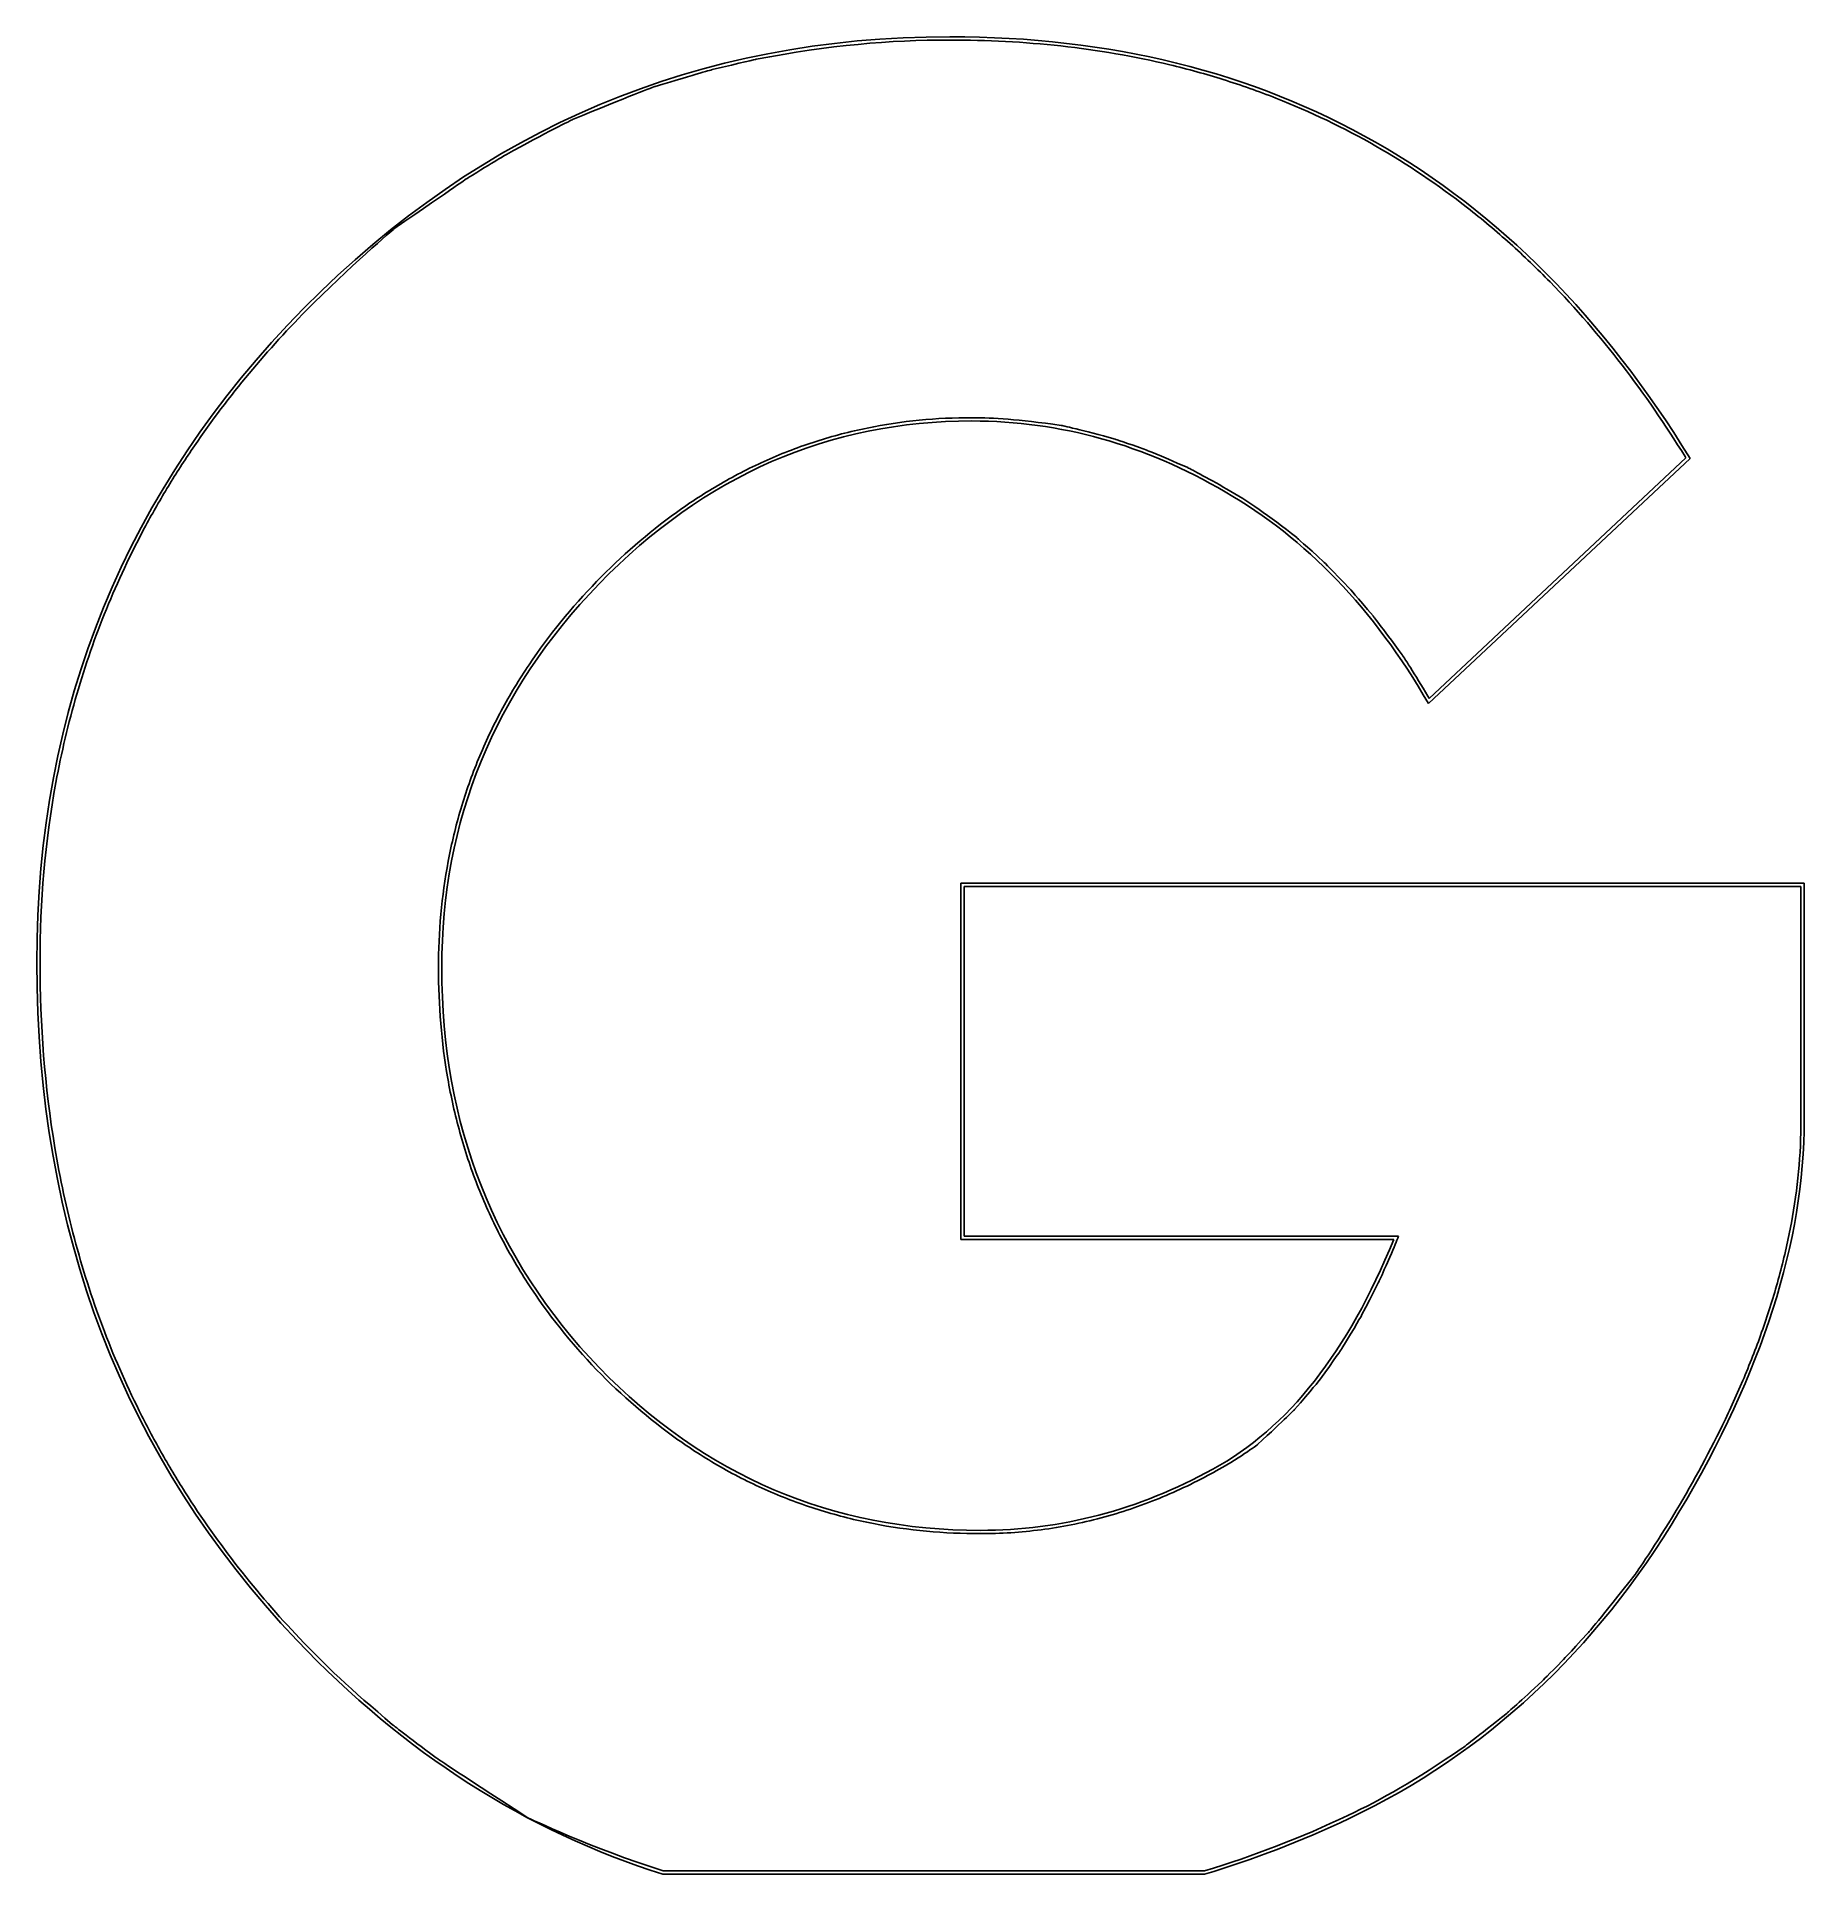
# Model space of a CAD drawing. Extents: x 33 to 165, y 126 to 263.
import ezdxf

# ---------------------------------------------------------------- set-up
doc = ezdxf.new("R2010")
doc.units = 0
doc.layers.get('0').update_dxf_attribs({"linetype": 'CONTINUOUS'})

msp = doc.modelspace()

# ---------------------------------------------------------------- linework, layer by layer
at = {"color": 7}
for p, q in [((136.764725, 213.34633), (156.228754, 231.570536)), ((136.821525, 213.732094), (155.918126, 231.612277)), ((164.718384, 199.988815), (101.977947, 199.988815)), ((101.977947, 199.988815), (101.977947, 173.480878)), ((102.220724, 199.746038), (102.220724, 173.723655)), ((164.475607, 199.746038), (102.220724, 199.746038)), ((164.475607, 182.385887), (164.475607, 199.746038)), ((164.718384, 182.385887), (164.718384, 199.988815)), ((102.220724, 173.723655), (134.536678, 173.723655)), ((101.977947, 173.480878), (134.176423, 173.480878)), ((79.809622, 126.260765), (120.110269, 126.260765)), ((79.847046, 126.503542), (120.074388, 126.503542))]:
    msp.add_line(p, q, dxfattribs=at)
for points in [[(101.149693, 262.945161), (82.444898, 262.945161), (66.431938, 256.214631), (53.110811, 242.75357)], [(101.149693, 262.702384), (96.674724, 262.702384), (92.237125, 262.317462), (86.745893, 261.268105)], [(156.228754, 231.570536), (143.390777, 252.486953), (125.03109, 262.945161), (101.149693, 262.945161)], [(109.423993, 262.258466), (106.689416, 262.560467), (103.917581, 262.702384), (101.149693, 262.702384)], [(86.745893, 261.268105), (86.745893, 261.268105), (85.650853, 261.029624), (83.487215, 260.498941)], [(117.52898, 260.855354), (114.861534, 261.495149), (112.158569, 261.956465), (109.423993, 262.258466)], [(83.487215, 260.498941), (83.487215, 260.498941), (82.416064, 260.206292), (79.234611, 259.246297)], [(121.502912, 259.758879), (120.187543, 260.170883), (118.862703, 260.535457), (117.52898, 260.855354)], [(123.468787, 259.104916), (122.815909, 259.335015), (122.160596, 259.552878), (121.502912, 259.758879)], [(79.234611, 259.246297), (79.234611, 259.246297), (77.156348, 258.496908), (73.085627, 256.778851)], [(125.416494, 258.378913), (124.77281, 258.632157), (124.121665, 258.874818), (123.468787, 259.104916)], [(132.838075, 254.817571), (130.464561, 256.177802), (127.991227, 257.365938), (125.416494, 258.378913)], [(73.085627, 256.778851), (73.085627, 256.778851), (71.093187, 255.810192), (68.169097, 254.192418)], [(139.660651, 250.223787), (137.485222, 251.925052), (135.211588, 253.45734), (132.838075, 254.817571)], [(68.169097, 254.192418), (68.169097, 254.192418), (67.202767, 253.624152), (65.305608, 252.441543)], [(65.305608, 252.441543), (65.305608, 252.441543), (64.375048, 251.827603), (59.808392, 248.649689)], [(142.838402, 247.556289), (141.813188, 248.478299), (140.748365, 249.373154), (139.660651, 250.223787)], [(59.808392, 248.649689), (59.808392, 248.649689), (56.429753, 245.762189), (53.283741, 242.58317)], [(145.810114, 244.702209), (144.853313, 245.682187), (143.863616, 246.634279), (142.838402, 247.556289)], [(151.174171, 238.503153), (149.505973, 240.670946), (147.723716, 242.742251), (145.810114, 244.702209)], [(53.110811, 242.75357), (39.858707, 229.29251), (33.232655, 213.070205), (33.232655, 194.086657)], [(53.283453, 242.582878), (50.11957, 239.369067), (47.251, 235.914654), (44.73121, 232.176665)], [(53.283596, 242.583024), (53.283548, 242.582976), (53.283501, 242.582927), (53.283453, 242.582878)], [(53.283741, 242.58317), (53.283693, 242.583122), (53.283644, 242.583073), (53.283596, 242.583024)], [(155.85036, 231.721774), (154.396489, 234.070948), (152.842369, 236.335359), (151.174171, 238.503153)], [(75.059609, 222.251339), (82.928046, 230.327976), (92.176912, 234.366295), (102.806205, 234.366295)], [(93.103276, 233.397047), (93.739048, 233.562934), (94.377146, 233.710889), (95.017499, 233.841484)], [(95.017499, 233.841484), (97.578914, 234.363865), (100.176317, 234.609072), (102.806205, 234.609072)], [(102.806205, 234.609072), (104.47274, 234.609072), (106.130834, 234.496139), (109.42989, 234.036616)], [(102.806205, 234.366295), (109.363236, 234.366295), (115.644183, 232.606001), (121.649043, 229.085415)], [(109.42989, 234.036616), (109.42989, 234.036616), (111.057484, 233.691615), (113.458875, 233.006871)], [(87.574833, 231.460626), (88.758653, 231.987146), (89.971767, 232.450637), (91.215279, 232.848909)], [(91.215279, 232.848909), (91.837035, 233.048045), (92.467503, 233.23116), (93.103276, 233.397047)], [(113.458875, 233.006871), (113.458875, 233.006871), (114.251784, 232.750933), (115.812211, 232.189542)], [(44.73121, 232.176665), (44.101263, 231.242168), (43.493781, 230.29048), (42.91416, 229.329295)], [(84.110208, 229.693991), (85.236483, 230.344555), (86.391013, 230.934106), (87.574833, 231.460626)], [(115.812211, 232.189542), (115.812211, 232.189542), (116.581385, 231.883634), (118.857442, 230.893986)], [(155.918126, 231.612277), (155.895537, 231.648776), (155.872948, 231.685275), (155.85036, 231.721774)], [(82.441871, 228.672619), (82.990991, 229.028168), (83.54707, 229.368709), (84.110208, 229.693991)], [(118.857442, 230.893986), (118.857442, 230.893986), (120.332887, 230.138414), (121.770355, 229.295717)], [(42.91416, 229.329295), (42.334538, 228.36811), (41.781364, 227.395389), (41.254701, 226.411092)], [(80.816946, 227.562393), (81.349461, 227.945662), (81.89275, 228.31707), (82.441871, 228.672619)], [(121.649043, 229.085415), (127.653903, 225.63386), (132.692464, 220.387499), (136.764725, 213.34633)], [(121.770355, 229.295717), (121.770548, 229.295604), (121.77074, 229.295491), (121.770932, 229.295378)], [(121.770932, 229.295378), (121.771126, 229.295267), (121.771319, 229.295156), (121.771513, 229.295045)], [(121.771513, 229.295045), (123.343174, 228.391563), (124.835542, 227.373823), (126.961213, 225.684106)], [(74.88534, 222.420369), (76.71995, 224.303497), (78.686978, 226.029384), (80.816946, 227.562393)], [(41.254701, 226.411092), (40.201374, 224.442496), (39.254111, 222.427616), (38.413496, 220.366293)], [(126.961213, 225.684106), (126.961213, 225.684106), (127.650298, 225.094006), (128.982047, 223.870676)], [(128.982047, 223.870676), (128.982047, 223.870676), (129.626114, 223.23636), (130.873006, 221.924949)], [(63.360486, 193.672469), (63.360486, 204.648412), (67.260194, 214.174702), (75.059609, 222.251339)], [(69.858236, 216.234768), (71.342458, 218.443243), (73.028298, 220.497294), (74.88534, 222.420369)], [(130.873006, 221.924949), (130.873006, 221.924949), (131.476715, 221.246697), (132.637603, 219.859016)], [(38.413496, 220.366293), (37.572881, 218.30497), (36.838918, 216.197219), (36.212137, 214.042859)], [(132.637603, 219.859016), (132.637603, 219.859016), (133.195615, 219.148847), (134.80774, 216.973238)], [(67.793408, 212.812139), (68.422022, 213.982128), (69.116094, 215.130483), (69.858236, 216.234768)], [(134.80774, 216.973238), (134.80774, 216.973238), (135.800089, 215.462876), (136.721838, 213.901009)], [(36.212137, 214.042859), (35.898747, 212.96568), (35.611634, 211.874581), (35.352647, 210.777328)], [(136.721838, 213.901009), (136.755067, 213.844704), (136.788296, 213.788399), (136.821525, 213.732094)], [(66.096652, 209.228911), (66.59912, 210.447765), (67.164794, 211.642149), (67.793408, 212.812139)], [(35.352647, 210.777328), (35.09366, 209.680075), (34.863322, 208.579504), (34.660444, 207.47576)], [(64.779074, 205.49865), (65.154905, 206.7667), (65.594184, 208.010057), (66.096652, 209.228911)], [(34.660444, 207.47576), (33.848933, 203.060784), (33.475432, 198.595096), (33.475432, 194.086657)], [(64.262954, 203.578028), (64.419104, 204.224419), (64.591159, 204.864624), (64.779074, 205.49865)], [(63.842486, 201.621535), (63.966287, 202.277523), (64.106803, 202.931637), (64.262954, 203.578028)], [(63.117709, 193.672469), (63.117709, 196.346806), (63.347283, 198.997581), (63.842486, 201.621535)], [(33.232655, 194.086657), (33.232655, 174.067643), (39.686154, 157.258574), (52.593151, 143.659449)], [(33.475432, 194.086657), (33.475432, 189.46179), (33.818823, 184.866485), (34.580605, 180.307517)], [(63.808249, 185.460124), (63.334572, 188.170307), (63.117709, 190.909207), (63.117709, 193.672469)], [(75.059609, 163.954588), (67.260194, 172.100257), (63.360486, 182.006217), (63.360486, 193.672469)], [(64.714792, 181.429083), (64.348204, 182.751816), (64.045088, 184.105033), (63.808249, 185.460124)], [(155.400497, 153.185739), (161.612421, 163.609432), (164.718384, 173.342815), (164.718384, 182.385887)], [(163.757937, 174.719367), (164.220391, 177.241243), (164.475607, 179.794535), (164.475607, 182.385887)], [(66.006252, 177.540019), (65.511662, 178.809903), (65.081381, 180.10635), (64.714792, 181.429083)], [(34.580605, 180.307517), (34.771051, 179.167775), (34.988065, 178.029528), (35.230548, 176.902946)], [(35.230548, 176.902946), (35.473032, 175.776364), (35.741303, 174.659227), (36.035794, 173.55168)], [(67.68367, 173.81016), (67.059748, 175.026784), (66.500841, 176.270136), (66.006252, 177.540019)], [(68.668409, 172.0053), (68.32385, 172.600212), (67.995631, 173.201849), (67.68367, 173.81016)], [(134.536678, 173.723655), (134.384893, 173.348682), (134.23309, 172.974694), (133.889749, 172.160555)], [(162.912711, 170.959407), (163.243405, 172.205326), (163.52671, 173.458428), (163.757937, 174.719367)], [(36.035794, 173.55168), (36.624775, 171.336586), (37.318622, 169.159868), (38.120871, 167.022905)], [(134.176423, 173.480878), (130.794376, 165.128117), (126.307985, 159.433053), (120.717252, 156.395686)], [(69.750357, 170.242049), (69.374778, 170.820837), (69.012968, 171.410386), (68.668409, 172.0053)], [(133.889749, 172.160555), (133.889749, 172.160555), (133.697496, 171.720058), (133.103606, 170.407466)], [(161.787896, 167.258485), (162.204338, 168.477099), (162.582017, 169.713487), (162.912711, 170.959407)], [(74.88498, 163.785928), (72.973381, 165.782449), (71.252548, 167.927085), (69.750357, 170.242049)], [(133.103606, 170.407466), (133.103606, 170.407466), (132.684614, 169.543565), (131.792846, 167.841746)], [(38.120871, 167.022905), (38.923121, 164.885942), (39.833775, 162.788731), (40.85653, 160.732722)], [(131.792846, 167.841746), (131.792846, 167.841746), (131.319275, 167.002631), (130.315266, 165.36572)], [(160.424551, 163.645537), (160.915496, 164.836125), (161.371454, 166.039872), (161.787896, 167.258485)], [(130.315266, 165.36572), (130.315266, 165.36572), (129.78447, 164.567002), (128.655739, 163.01566)], [(80.932366, 158.586975), (78.760436, 160.124357), (76.753441, 161.868081), (74.88498, 163.785928)], [(103.427398, 151.839635), (92.383976, 151.839635), (82.928046, 155.877953), (75.059609, 163.954588)], [(128.655739, 163.01566), (128.655739, 163.01566), (128.055235, 162.260441), (126.795525, 160.826855)], [(158.851278, 160.113607), (159.407013, 161.276243), (159.933607, 162.454949), (160.424551, 163.645537)], [(40.85653, 160.732722), (41.367907, 159.704717), (41.907309, 158.687021), (42.475224, 157.679799)], [(126.795525, 160.826855), (126.795525, 160.826855), (126.135094, 160.146292), (124.051941, 158.224933)], [(155.192246, 153.310528), (156.511916, 155.524984), (157.739807, 157.788335), (158.851278, 160.113607)], [(82.592959, 157.473282), (82.028764, 157.831163), (81.475394, 158.202597), (80.932366, 158.586975)], [(42.475224, 157.679799), (43.043138, 156.672578), (43.639038, 155.67713), (44.257232, 154.702001)], [(84.313211, 156.443961), (83.732649, 156.770932), (83.157154, 157.115402), (82.592959, 157.473282)], [(124.051941, 158.224933), (124.051941, 158.224933), (122.528602, 157.103582), (120.834064, 156.182856)], [(87.875055, 154.680448), (86.661602, 155.202175), (85.474337, 155.79002), (84.313211, 156.443961)], [(120.717252, 156.395686), (115.195543, 153.358319), (109.432259, 151.839635), (103.427398, 151.839635)], [(120.833352, 156.182467), (119.500024, 155.449077), (118.131044, 154.791666), (116.722526, 154.218225)], [(120.833707, 156.182662), (120.833589, 156.182597), (120.833471, 156.182532), (120.833352, 156.182467)], [(120.834064, 156.182856), (120.833945, 156.182791), (120.833826, 156.182727), (120.833707, 156.182662)], [(44.257232, 154.702001), (46.730012, 150.801486), (49.58062, 147.186188), (52.769243, 143.826578)], [(91.594146, 153.313637), (90.328163, 153.703102), (89.088507, 154.158721), (87.875055, 154.680448)], [(93.51288, 152.779066), (92.866717, 152.940708), (92.227137, 153.118904), (91.594146, 153.313637)], [(116.722526, 154.218225), (115.314008, 153.644784), (113.874864, 153.159169), (112.406219, 152.767955)], [(130.863397, 130.405482), (141.009538, 135.237658), (149.188572, 142.831077), (155.400497, 153.185739)], [(152.148351, 148.568115), (152.148351, 148.568115), (153.738068, 150.886603), (155.192008, 153.310131)], [(155.192008, 153.310131), (155.192048, 153.310197), (155.192088, 153.310263), (155.192127, 153.310329)], [(155.192127, 153.310329), (155.192167, 153.310395), (155.192206, 153.310462), (155.192246, 153.310528)], [(95.469663, 152.344098), (94.813423, 152.472043), (94.159043, 152.617424), (93.51288, 152.779066)], [(103.427398, 151.596858), (100.748485, 151.596858), (98.094622, 151.832319), (95.469663, 152.344098)], [(107.953668, 151.888384), (106.457118, 151.693619), (104.948366, 151.596858), (103.427398, 151.596858)], [(110.189342, 152.254211), (109.447173, 152.107653), (108.701943, 151.985766), (107.953668, 151.888384)], [(112.406219, 152.767955), (111.671896, 152.572348), (110.93151, 152.400769), (110.189342, 152.254211)], [(148.624544, 144.198098), (148.624544, 144.198098), (149.534235, 145.268338), (152.148351, 148.568115)], [(52.593151, 143.659449), (60.550382, 135.27552), (69.622539, 129.475959), (79.809622, 126.260765)], [(52.769243, 143.826578), (54.640069, 141.855431), (56.604166, 139.994132), (59.705613, 137.385382)], [(146.71333, 142.12889), (146.71333, 142.12889), (147.198788, 142.640251), (148.624544, 144.198098)], [(145.214562, 140.627426), (145.214562, 140.627426), (145.72131, 141.122536), (146.71333, 142.12889)], [(142.605899, 138.248573), (142.605899, 138.248573), (143.67019, 139.175216), (145.214562, 140.627426)], [(139.269677, 135.636357), (139.269677, 135.636357), (140.406609, 136.479788), (142.605899, 138.248573)], [(59.705613, 137.385382), (59.705613, 137.385382), (60.765342, 136.54636), (62.939566, 134.932934)], [(130.760013, 130.625149), (133.316012, 131.842524), (135.764773, 133.24449), (139.269677, 135.636357)], [(62.939566, 134.932934), (62.939566, 134.932934), (64.056046, 134.157258), (69.760933, 130.464383)], [(69.760933, 130.464383), (69.760933, 130.464383), (74.6337, 128.154761), (79.823877, 126.51088)], [(120.096678, 126.510293), (123.753246, 127.61789), (127.3026, 129.002106), (130.759218, 130.624773)], [(120.110269, 126.260765), (123.707474, 127.347234), (127.29185, 128.728806), (130.863397, 130.405482)], [(130.759218, 130.624773), (130.759351, 130.624835), (130.759484, 130.624898), (130.759617, 130.62496)], [(130.759617, 130.62496), (130.759749, 130.625023), (130.759881, 130.625086), (130.760013, 130.625149)], [(79.823877, 126.51088), (79.8316, 126.508434), (79.839323, 126.505988), (79.847046, 126.503542)], [(120.074388, 126.503542), (120.081818, 126.505792), (120.089248, 126.508043), (120.096678, 126.510293)]]:
    msp.add_open_spline(points, degree=3, dxfattribs=at)

doc.saveas('drawing.dxf')
